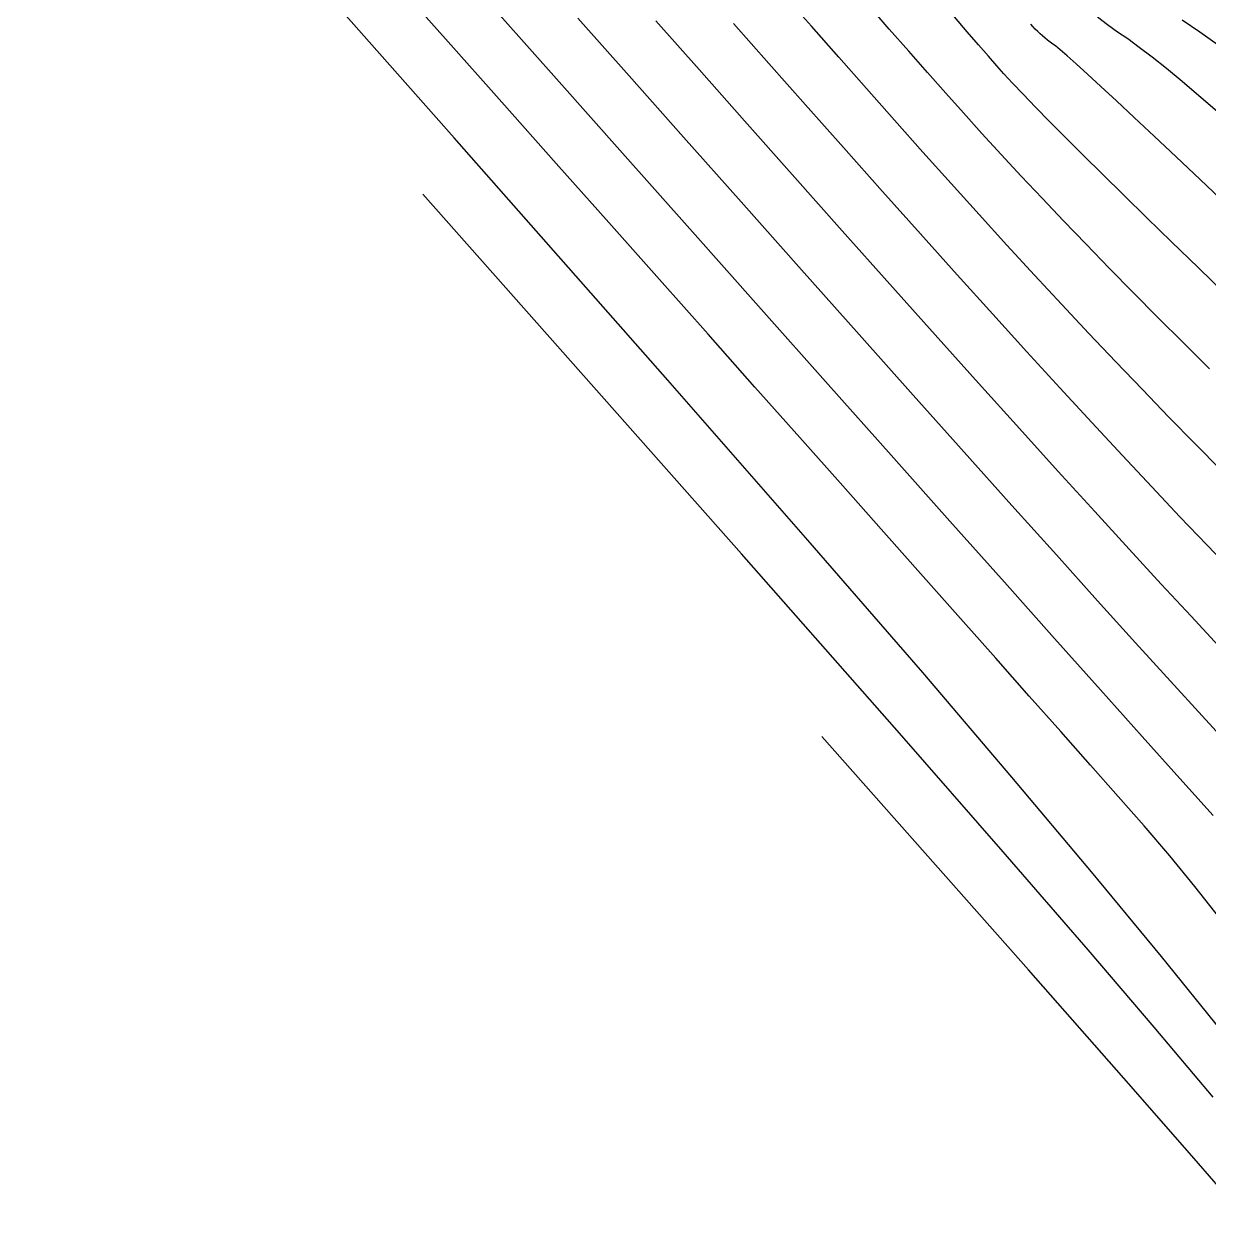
# Model space of a CAD drawing. Header units: inches. Extents: x 1412622.3 to 1412714.6, y 4931530.8 to 4931588.5.
# Drawn here: x 1412640.727 to 1412645.559, y 4931538.912 to 4931543.819 of the extents above; entities that cross this region are included whole.
import ezdxf

# ---------------------------------------------------------------- set-up
doc = ezdxf.new("R2010")
doc.units = ezdxf.units.IN
doc.header["$MEASUREMENT"] = 0

msp = doc.modelspace()

# ---------------------------------------------------------------- linework, layer by layer
for points in [[(1412645.6124, 4931539.7102), (1412645.3658, 4931540.0153), (1412645.0801, 4931540.3608), (1412644.7554, 4931540.7466), (1412644.3917, 4931541.1727), (1412643.924, 4931541.7126), (1412643.3522, 4931542.3663), (1412642.4814, 4931543.3541), (1412640.7267, 4931545.337)], [(1412645.6042, 4931540.1705), (1412645.5023, 4931540.2999), (1412645.3992, 4931540.4259), (1412645.295, 4931540.5485), (1412645.1895, 4931540.6676), (1412645.0763, 4931540.7955), (1412644.9553, 4931540.9321), (1412644.8265, 4931541.0774), (1412644.69, 4931541.2314), (1412644.5457, 4931541.394), (1412644.3936, 4931541.5654), (1412644.2338, 4931541.7455), (1412644.0662, 4931541.9343), (1412643.8908, 4931542.1318), (1412643.7077, 4931542.338), (1412643.5168, 4931542.553), (1412643.3181, 4931542.7766), (1412643.1117, 4931543.0089), (1412642.8975, 4931543.2499), (1412642.6755, 4931543.4996), (1412642.4458, 4931543.7581), (1412642.2296, 4931544.0012)], [(1412645.609, 4931541.9984), (1412645.5029, 4931542.1059), (1412645.396, 4931542.2156), (1412645.2882, 4931542.3272), (1412645.1794, 4931542.441), (1412645.0698, 4931542.5569), (1412644.9592, 4931542.6748), (1412644.8478, 4931542.7949), (1412644.7354, 4931542.917), (1412644.6221, 4931543.0412), (1412644.508, 4931543.1675), (1412644.3929, 4931543.2958), (1412644.2769, 4931543.4263), (1412644.1625, 4931543.5553), (1412644.0495, 4931543.6831), (1412643.9381, 4931543.8094), (1412643.8282, 4931543.9344)], [(1412645.5622, 4931542.4117), (1412645.455, 4931542.518), (1412645.3509, 4931542.6221), (1412645.2501, 4931542.7239), (1412645.1524, 4931542.8234), (1412645.0579, 4931542.9206), (1412644.9666, 4931543.0155), (1412644.8785, 4931543.1082), (1412644.7936, 4931543.1985), (1412644.7118, 4931543.2866), (1412644.6332, 4931543.3724), (1412644.5578, 4931543.4559), (1412644.4856, 4931543.5371), (1412644.4112, 4931543.6212), (1412644.3346, 4931543.7082), (1412644.2557, 4931543.7981), (1412644.1746, 4931543.891)], [(1412645.5763, 4931540.5894), (1412645.4405, 4931540.7408), (1412645.2874, 4931540.9117), (1412645.1171, 4931541.1021), (1412644.9296, 4931541.3121), (1412644.7248, 4931541.5417), (1412644.5027, 4931541.7908), (1412644.2634, 4931542.0595), (1412644.0069, 4931542.3477), (1412643.7332, 4931542.6555), (1412643.4421, 4931542.9829), (1412643.1676, 4931543.2918), (1412642.9095, 4931543.5824), (1412642.6678, 4931543.8545)], [(1412645.6469, 4931540.8697), (1412645.5312, 4931540.996), (1412645.4024, 4931541.1374), (1412645.2604, 4931541.294), (1412645.1053, 4931541.4658), (1412644.937, 4931541.6528), (1412644.7555, 4931541.855), (1412644.5609, 4931542.0724), (1412644.3531, 4931542.3049), (1412644.1322, 4931542.5527), (1412643.8981, 4931542.8156), (1412643.6508, 4931543.0937), (1412643.4163, 4931543.3577), (1412643.1945, 4931543.6075), (1412642.9853, 4931543.8433)], [(1412645.631, 4931542.7131), (1412645.5154, 4931542.8249), (1412645.407, 4931542.9301), (1412645.3059, 4931543.0286), (1412645.212, 4931543.1205), (1412645.1254, 4931543.2057), (1412645.0461, 4931543.2843), (1412644.974, 4931543.3562), (1412644.9092, 4931543.4214), (1412644.8517, 4931543.48), (1412644.8015, 4931543.532), (1412644.7585, 4931543.5773), (1412644.7228, 4931543.616), (1412644.6943, 4931543.6479), (1412644.6599, 4931543.6871), (1412644.6196, 4931543.7334), (1412644.5733, 4931543.7869), (1412644.521, 4931543.8475)], [(1412645.5932, 4931543.4617), (1412645.5185, 4931543.526), (1412645.4494, 4931543.5843), (1412645.3858, 4931543.6367), (1412645.3277, 4931543.683), (1412645.2751, 4931543.7234), (1412645.228, 4931543.7577), (1412645.1864, 4931543.7861), (1412645.1455, 4931543.8158), (1412645.1051, 4931543.8468)], [(1412645.5989, 4931541.2818), (1412645.4862, 4931541.4025), (1412645.3643, 4931541.534), (1412645.2334, 4931541.6764), (1412645.0934, 4931541.8295), (1412644.9444, 4931541.9935), (1412644.7863, 4931542.1683), (1412644.6191, 4931542.3539), (1412644.4428, 4931542.5503), (1412644.2574, 4931542.7576), (1412644.063, 4931542.9757), (1412643.8595, 4931543.2046), (1412643.665, 4931543.4236), (1412643.4795, 4931543.6327), (1412643.3029, 4931543.832)], [(1412645.6558, 4931541.5852), (1412645.5509, 4931541.6939), (1412645.4411, 4931541.809), (1412645.3262, 4931541.9306), (1412645.2064, 4931542.0587), (1412645.0816, 4931542.1932), (1412644.9518, 4931542.3342), (1412644.817, 4931542.4816), (1412644.6772, 4931542.6354), (1412644.5325, 4931542.7958), (1412644.3827, 4931542.9625), (1412644.228, 4931543.1357), (1412644.0682, 4931543.3154), (1412643.9138, 4931543.4895), (1412643.7645, 4931543.6579), (1412643.6205, 4931543.8207)], [(1412645.6312, 4931543.0823), (1412645.5239, 4931543.1841), (1412645.4253, 4931543.2773), (1412645.3355, 4931543.3619), (1412645.2545, 4931543.4379), (1412645.1822, 4931543.5054), (1412645.1188, 4931543.5642), (1412645.0641, 4931543.6145), (1412645.0182, 4931543.6562), (1412644.9811, 4931543.6893), (1412644.9527, 4931543.7138), (1412644.9332, 4931543.7298), (1412644.9224, 4931543.7371), (1412644.9118, 4931543.7448), (1412644.9013, 4931543.7529), (1412644.891, 4931543.7612), (1412644.8808, 4931543.77), (1412644.8708, 4931543.779), (1412644.8609, 4931543.7884), (1412644.8512, 4931543.7981), (1412644.8416, 4931543.8082), (1412644.8322, 4931543.8186)], [(1412645.5974, 4931543.7329), (1412645.5228, 4931543.7857), (1412645.4505, 4931543.8351)], [(1412645.5762, 4931539.4411), (1412645.3359, 4931539.7267), (1412645.0666, 4931540.0421), (1412644.7203, 4931540.4418), (1412644.2971, 4931540.9257), (1412643.6524, 4931541.6569), (1412642.3535, 4931543.1248)], [(1412645.7415, 4931538.9116), (1412645.5167, 4931539.171), (1412645.2419, 4931539.4851), (1412644.8235, 4931539.9598), (1412643.9804, 4931540.9126)]]:
    msp.add_lwpolyline(points)

doc.saveas('drawing.dxf')
